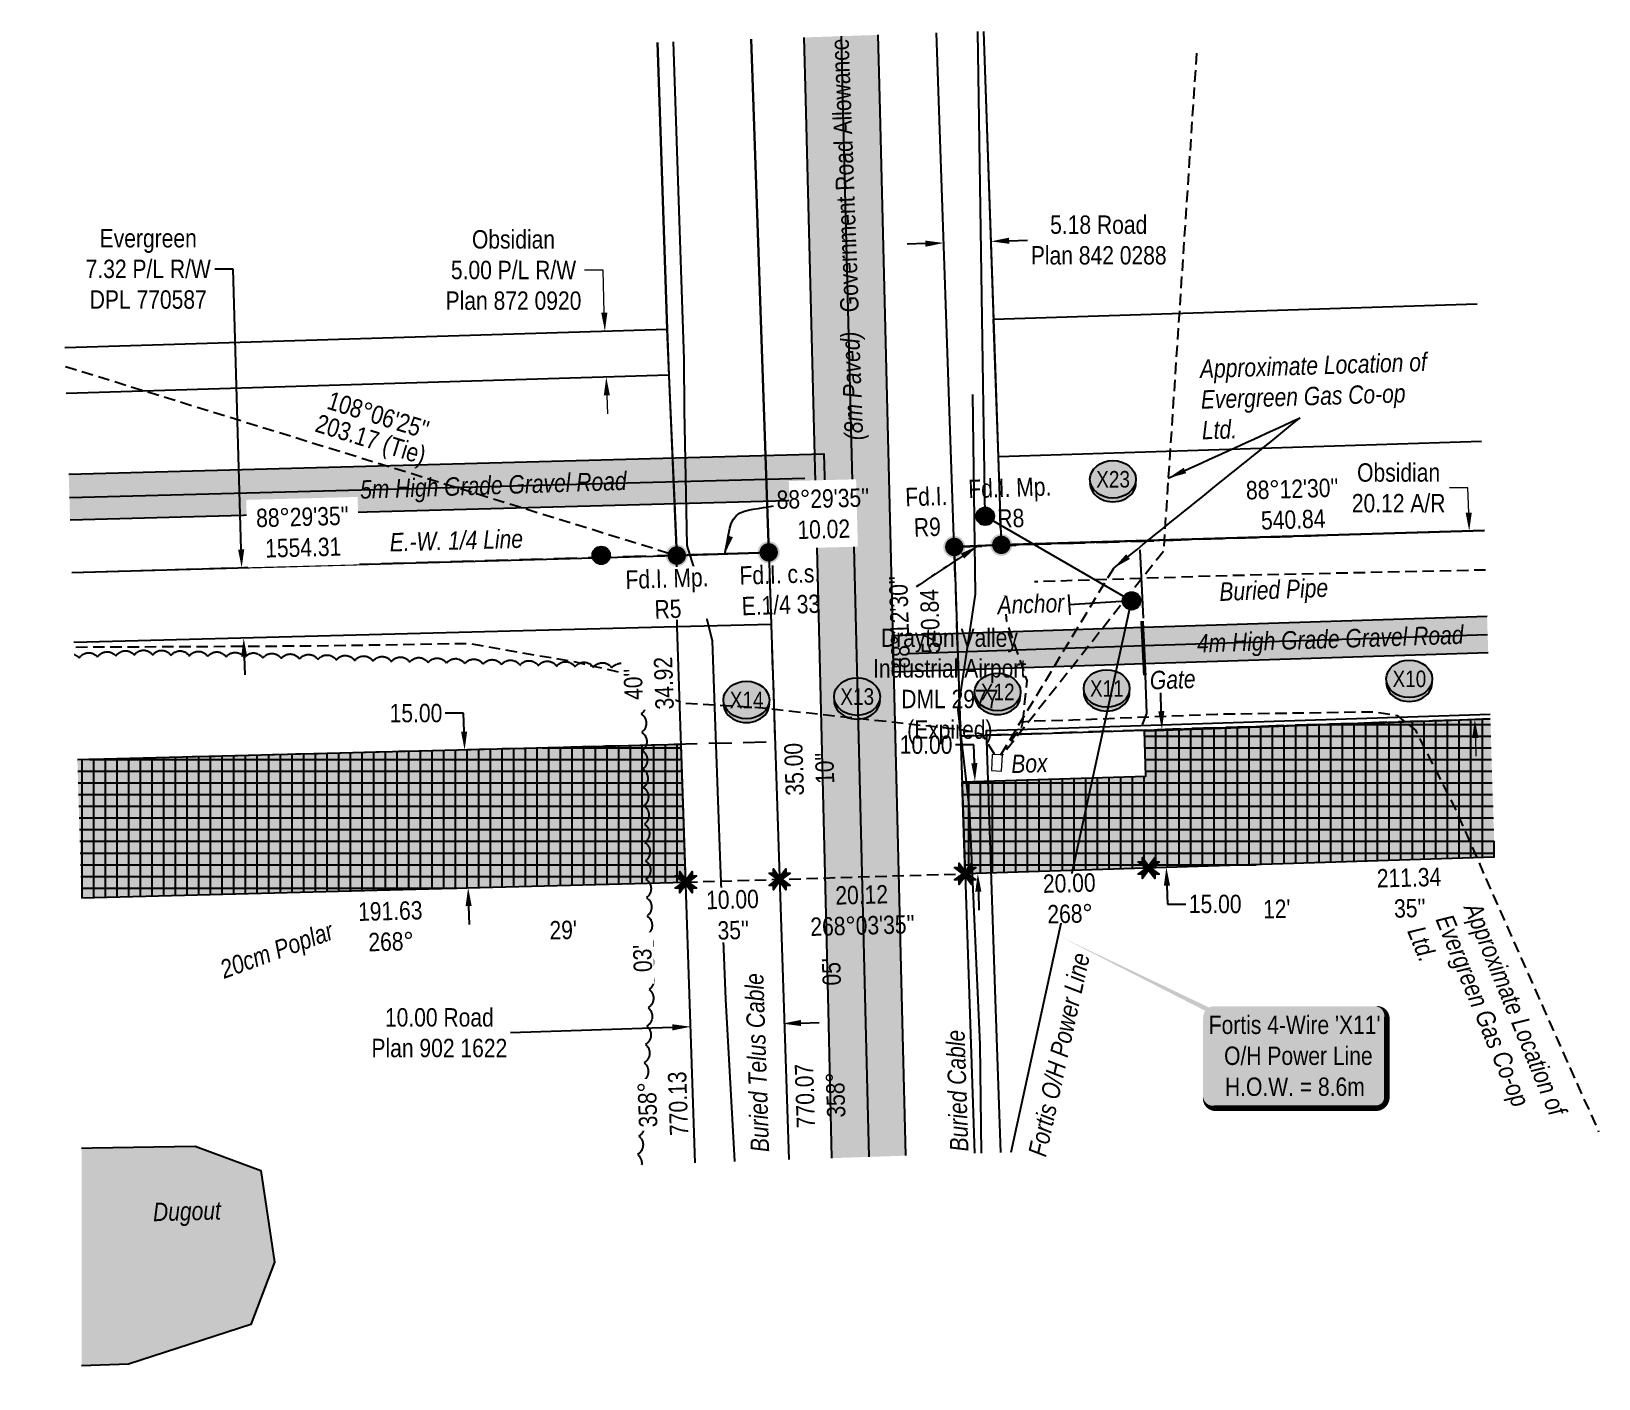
# Model space of a CAD drawing. Extents: x 633830 to 642643, y 5901646 to 5905452.
# Drawn here: x 636848 to 637700, y 5904719 to 5905452 of the extents above; entities that cross this region are included whole.
import ezdxf
from ezdxf.enums import TextEntityAlignment as Align

# ---------------------------------------------------------------- set-up
doc = ezdxf.new("R2010")
doc.units = 0
doc.header["$LTSCALE"] = 5
doc.header["$PDSIZE"] = 5
for name, pattern in [('0', [1, 1, 0]), ('foc-ACCESSROAD', [3.75, 2.5, -1.25]), ('foc-QUARTERLINE', [33, 25, -3, 2, -3]), ('foc-TIELINE', [1.875, 1.25, -0.625]), ('foc-TRAV', [1.875, 1.25, -0.625]), ('POWERLINE5', [7.8, 2.4, -0.6, 0.6, -0.6, 0.6, -0.6, 2.4]), ('UG_PIPE', [1.875, 1.25, -0.625])]:
    doc.linetypes.add(name, pattern=pattern)
doc.layers.get('Defpoints').update_dxf_attribs({"color": 9})
for name, color, linetype in [('AS-CABLE', 224, 'foc-CABLE'), ('AS-FENCE', 48, 'foc-FENCE'), ('AS-PIPE-UG', 44, 'UG_PIPE'), ('AS-PIPE-UG-T', 44, 'Continuous'), ('AS-POWER', 104, 'foc-POWER'), ('AS-POWER-EXISTING', 72, 'POWERLINE5'), ('AS-POWER-T', 104, 'Continuous'), ('AS-ROADS', 254, 'Continuous'), ('AS-SYMBOL', 7, 'Continuous'), ('AS-TELUS', 224, 'foc-TEL'), ('C-AR', 13, 'foc-ACCESSROAD'), ('C-RW', 13, 'Continuous'), ('F-RW', 190, 'Continuous'), ('L-BD', 7, 'Continuous'), ('L-MON', 1, 'Continuous'), ('L-MON-T', 1, 'Continuous'), ('L-ROAD-T', 7, 'Continuous'), ('L-SECQ', 8, 'foc-QUARTERLINE'), ('L-TIE', 7, 'foc-TIELINE'), ('L-TITLEDB', 4, 'Continuous'), ('L-TITLEDB-T', 4, 'Continuous'), ('P-CROSSINGS', 250, 'Continuous'), ('P-PROPOSED', 10, 'Continuous'), ('P-PROPOSED-H', 21, 'Continuous'), ('P-TEMP-BLUE-BORE-H', 131, 'Continuous'), ('P-TEMP-NO CUT-H', 104, 'Continuous'), ('P-TRAV', 4, 'foc-TRAV'), ('P-TXT', 4, 'Continuous'), ('T-BUSH', 110, '0'), ('T-BUSH-T', 110, 'Continuous'), ('T-WATER', 160, 'Continuous'), ('T-WATER-H', 133, 'Continuous')]:
    doc.layers.add(name, color=color, linetype=linetype)
for name, color, linetype, lineweight in [('C-AR-T', 13, 'Continuous', 9), ('C-RW-T', 13, 'Continuous', 9), ('T-TEXT', 48, 'Continuous', 18)]:
    doc.layers.add(name, color=color, linetype=linetype, lineweight=lineweight)
doc.styles.add('80', font='ARIALN.TTF', dxfattribs={"height": 10})
doc.styles.add('80CG', font='ARIALN.TTF', dxfattribs={"height": 10})
doc.styles.add('80L', font='ARIALN.TTF', dxfattribs={"height": 10})
doc.styles.add('80LS', font='ARIALNI.TTF', dxfattribs={"height": 10})
doc.styles.add('Crossing', font='ARIALN.TTF', dxfattribs={"height": 10})
doc.styles.add('foc-LtypeFont', font='ARIALN.TTF', dxfattribs={"height": 7.35})
doc.linetypes.add('foc-CABLE', pattern='A,2,-1,["C",foc-LtypeFont,S=0.2,R=0,X=-0.625,Y=-0.75],-1.24,8', length=12.24)
doc.linetypes.add('foc-FENCE', pattern='A,10,-1,["X",foc-LtypeFont,S=0.2,R=0,X=-0.625,Y=-0.75],-1.24', length=12.24)
doc.linetypes.add('foc-POWER', pattern='A,6,-1,["P",foc-LtypeFont,S=0.2,R=0,X=-0.625,Y=-0.75],-1.24,4', length=12.24)
doc.linetypes.add('foc-TEL', pattern='A,2,-1,["T",foc-LtypeFont,S=0.2,R=0,X=-0.425,Y=-0.75],-1.24,8', length=12.24)
doc.dimstyles.new('Compass 5 000', dxfattribs={"dimscale": 5, "dimtxt": 9, "dimasz": 2, "dimexe": 0.2, "dimexo": 0.0625, "dimgap": 0.5, "dimtad": 0, "dimtih": 1, "dimtoh": 1, "dimzin": 0, "dimdsep": 46, "dimtxsty": '80CG', "dimcen": 0.1, "dimse1": 1, "dimse2": 1, "dimclrd": 256, "dimclrt": 256, "dimaunit": 1, "dimadec": 4, "dimazin": 0, "dimtfac": 0.06, "dimtofl": 0, "dimtmove": 0, "dimatfit": 1, "dimfxl": 0.2, "dimtolj": 1, "dimtzin": 0, "dimlwd": -1, "dimarcsym": 0})
pattern_1 = [(90, (-271.11, -234.901), (-6.35, 1e-15), []), (180, (-271.11, -234.901), (-1e-15, -6.35), [])]

# ---------------------------------------------------------------- blocks, each defined once
blk = doc.blocks.new('POWERPOLE')
h = blk.add_hatch(color=255)
edge = h.paths.add_edge_path()
edge.add_arc((0, 0), 0.96, 0, 360)
at = {"linetype": 'Continuous'}
for p, q in [((0.68, -0.68), (-0.68, 0.68)), ((-0.68, -0.68), (0.68, 0.68))]:
    blk.add_line(p, q, dxfattribs=at)
blk.add_circle((0, 0), 0.96, dxfattribs=at)
blk = doc.blocks.new('*D64')
at = {"layer": 'C-RW-T', "transparency": 16777216}
for p, q in [((637158.64, 5905321.82), (637148.64, 5905321.82)), ((637159.34, 5905298.63), (637158.64, 5905321.82)), ((637160.7, 5905253.66), (637161.01, 5905243.66))]:
    blk.add_line(p, q, dxfattribs=at)
for points in [[(637161.01, 5905298.68), (637157.68, 5905298.58), (637159.64, 5905288.63)], [(637162.37, 5905253.71), (637159.04, 5905253.61), (637160.4, 5905263.66)]]:
    blk.add_solid(points, dxfattribs=at)
at = {"layer": 'Defpoints', "color": 0, "transparency": 16777216}
for p in [(637159.64, 5905288.63), (636736.89, 5905275.82), (636737.65, 5905250.84)]:
    blk.add_point(p, dxfattribs=at)
at = {"layer": 'C-RW-T', "transparency": 16777216, "insert": (637109.91, 5905321.82), "char_height": 10, "attachment_point": 5, "style": '80CG'}
blk.add_mtext('\\A1;Obsidian\\P5.00 P/L R/W\\PPlan 872 0920', dxfattribs=at)
blk = doc.blocks.new('*D65')
at = {"layer": 'Defpoints', "color": 0, "transparency": 16777216}
for p in [(637206.37, 5904910.26), (637212.82, 5904718.83), (637262.78, 5904720.51)]:
    blk.add_point(p, dxfattribs=at)
at = {"layer": 'L-TITLEDB-T', "transparency": 16777216}
for p, q in [((637196.37, 5904909.92), (637108.27, 5904906.95)), ((637266.32, 5904912.28), (637276.32, 5904912.62))]:
    blk.add_line(p, q, dxfattribs=at)
for points in [[(637196.32, 5904911.59), (637196.43, 5904908.26), (637206.37, 5904910.26)], [(637266.27, 5904913.95), (637266.38, 5904910.61), (637256.33, 5904911.94)]]:
    blk.add_solid(points, dxfattribs=at)
at = {"layer": 'L-TITLEDB-T', "transparency": 16777216, "insert": (637069.56, 5904906.95), "char_height": 10, "attachment_point": 5, "style": '80CG'}
blk.add_mtext('\\A1;10.00 Road\\PPlan 902 1622', dxfattribs=at)
blk = doc.blocks.new('*U63')
at = {"color": 72}
blk.add_line((-0.07, 1.1), (0.07, -1.1), dxfattribs=at)
at = {"layer": 'AS-SYMBOL', "color": 72, "flags": 128}
blk.add_lwpolyline([(6.79, 0.42), (0, 0)], dxfattribs=at)
blk = doc.blocks.new('fdia')
at = {"color": 255, "const_width": 1}
blk.add_lwpolyline([(-0.5, 0, 1), (0.5, 0, 1)], format="xyb", close=True, dxfattribs=at)
blk = doc.blocks.new('Fdiaa')
blk.add_blockref('fdia', (0, 0))
blk = doc.blocks.new('fdib')
at = {"color": 1, "const_width": 1.6}
blk.add_lwpolyline([(-0.4, 0, 1), (0.4, 0, 1)], format="xyb", close=True, dxfattribs=at)
at = {"color": 1}
blk.add_circle((0, 0), 0.8, dxfattribs=at)
blk = doc.blocks.new('Fdibb')
blk.add_blockref('fdib', (0, 0))
blk = doc.blocks.new('fdicc')
for name in ['Fdibb', 'Fdiaa']:
    blk.add_blockref(name, (0, 0))
blk = doc.blocks.new('FDI')
blk.add_blockref('fdicc', (0, 0))
blk = doc.blocks.new('*D66')
at = {"layer": 'Defpoints', "color": 0, "transparency": 16777216}
for p in [(636961.99, 5905159.86), (636968.88, 5905160.06), (636969.96, 5905121.79)]:
    blk.add_point(p, dxfattribs=at)
at = {"layer": 'F-RW', "transparency": 16777216}
for p, q in [((636957.39, 5905322.42), (636947.39, 5905322.42)), ((636961.71, 5905169.86), (636957.39, 5905322.42)), ((636963.36, 5905111.6), (636963.64, 5905101.6))]:
    blk.add_line(p, q, dxfattribs=at)
for points in [[(636963.38, 5905169.9), (636960.04, 5905169.81), (636961.99, 5905159.86)], [(636965.02, 5905111.64), (636961.69, 5905111.55), (636963.07, 5905121.59)]]:
    blk.add_solid(points, dxfattribs=at)
at = {"layer": 'F-RW', "transparency": 16777216, "insert": (636911.14, 5905322.42), "char_height": 10, "attachment_point": 5, "style": '80CG'}
blk.add_mtext('\\A1;Evergreen\\P7.32 P/L R/W\\PDPL 770587', dxfattribs=at)
blk = doc.blocks.new('*D80')
at = {"layer": 'Defpoints', "color": 0, "transparency": 16777216}
for p in [(637134.73, 5905062.14), (637085.24, 5904985.86), (637136.66, 5904987.19)]:
    blk.add_point(p, dxfattribs=at)
at = {"layer": 'P-TXT', "transparency": 16777216}
for p, q in [((637082.79, 5905080.81), (637072.79, 5905080.81)), ((637083.05, 5905070.81), (637082.79, 5905080.81)), ((637085.5, 5904975.86), (637085.76, 5904965.87))]:
    blk.add_line(p, q, dxfattribs=at)
for points in [[(637084.71, 5905070.85), (637081.38, 5905070.77), (637083.31, 5905060.81)], [(637087.16, 5904975.91), (637083.83, 5904975.82), (637085.24, 5904985.86)]]:
    blk.add_solid(points, dxfattribs=at)
at = {"layer": 'P-TXT', "transparency": 16777216, "insert": (637056.85, 5905080.81), "char_height": 10, "attachment_point": 5, "style": '80CG'}
blk.add_mtext('\\A1;15.00', dxfattribs=at)
blk = doc.blocks.new('*D82')
at = {"layer": 'Defpoints', "color": 0, "transparency": 16777216}
for p in [(637344.13, 5905334.9), (637369.64, 5905337.44), (637369.7, 5905335.79)]:
    blk.add_point(p, dxfattribs=at)
at = {"layer": 'L-TITLEDB-T', "transparency": 16777216}
for p, q in [((637334.08, 5905336.21), (637324.08, 5905335.86)), ((637379.63, 5905337.79), (637389.63, 5905338.14))]:
    blk.add_line(p, q, dxfattribs=at)
for points in [[(637334.02, 5905337.88), (637334.13, 5905334.54), (637344.07, 5905336.56)], [(637379.58, 5905339.46), (637379.69, 5905336.13), (637369.64, 5905337.44)]]:
    blk.add_solid(points, dxfattribs=at)
at = {"layer": 'L-TITLEDB-T', "transparency": 16777216, "insert": (637428.38, 5905338.14), "char_height": 10, "attachment_point": 5, "style": '80CG'}
blk.add_mtext('\\A1;5.18 Road\\PPlan 842 0288', dxfattribs=at)
blk = doc.blocks.new('xing2')
h = blk.add_hatch(color=50)
h.dxf.hatch_style = 1
edge = h.paths.add_edge_path()
edge.add_ellipse((0, 0), major_axis=(-12.5, 0), ratio=0.816297, start_angle=0, end_angle=360)
h = blk.add_hatch(color=250)
h.dxf.hatch_style = 1
edge = h.paths.add_edge_path()
edge.add_ellipse((0, -2.05), major_axis=(-12.5, 0), ratio=0.816297, start_angle=0, end_angle=180)
edge.add_line((12.5, -2.05), (12.5, 0))
edge.add_ellipse((0, 0), major_axis=(-12.5, 0), ratio=0.816297, start_angle=0, end_angle=180, ccw=False)
edge.add_line((-12.5, 0), (-12.5, -2.05))
at = {"color": 250}
blk.add_ellipse((0, 0), major_axis=(-12.5, 0), ratio=0.816297, dxfattribs=at)
blk.add_ellipse((0, -2.05), major_axis=(-12.5, 0), ratio=0.816297, start_param=0, end_param=3.141593, dxfattribs=at)
at = {"color": 250, "style": 'Crossing'}
blk.add_attdef('CROSSING', text='', height=9, dxfattribs=at).set_placement((0.09, 0.02), align=Align.MIDDLE_CENTER)
at = {"color": 250, "style": 'Crossing', "flags": 1}
for tag, p in [('OWNER', (0.09, -12.49)), ('DESCRIPTION', (0.09, -25.77)), ('LOCATION', (0.09, -39.3)), ('DWG_REF', (0.09, -52.84))]:
    blk.add_attdef(tag, text='', height=9, dxfattribs=at).set_placement(p, align=Align.MIDDLE_CENTER)
blk = doc.blocks.new('*U85')
h = blk.add_hatch(color=255)
edge = h.paths.add_edge_path()
edge.add_line((-44, -28.5), (44, -28.5))
edge.add_arc((44, -22.5), 6, 270, 360)
edge.add_line((50, -22.5), (50, 21))
edge.add_arc((44, 21), 6, 0, 90)
edge.add_line((44, 27), (-44, 27))
edge.add_arc((-44, 21), 6, 90, 180)
edge.add_line((-50, 21), (-50, -22.5))
edge.add_arc((-44, -22.5), 6, 180, 270)
at = {"color": 104, "flags": 128}
blk.add_lwpolyline([(-44, -28.5, 3, 3, 0), (44, -28.5, 3, 3, 0.414214), (50, -22.5, 3, 3, 0), (50, 21, 3, 0, 0.414214), (44, 27, 0, 0, 0), (-44, 27, 0, 0, 0.414214), (-50, 21, 0, 0, 0), (-50, -22.5, 0, 3, 0.414214)], format="xyseb", close=True, dxfattribs=at)
at = {"color": 104, "style": '80'}
blk.add_attdef('ENTER_TEXT_001', (-26.85, -4.92), '', height=10, dxfattribs=at)
blk = doc.blocks.new('TEMP')
h = blk.add_hatch(color=255)
h.dxf.hatch_style = 1
h.paths.add_polyline_path([(0, 0.25), (-0.67, 1.15), (-0.67, 0.67), (-1.15, 0.67), (-0.25, 0), (-1.15, -0.67), (-0.67, -0.67), (-0.67, -1.15), (0, -0.25), (0.67, -1.15), (0.67, -0.67), (1.15, -0.67), (0.25, 0), (1.15, 0.67), (0.67, 0.67), (0.67, 1.15)])
h.paths.add_polyline_path([(0.57, 0.85), (0.57, 0.57), (0.85, 0.57), (0.08, 0), (0.85, -0.57), (0.57, -0.57), (0.57, -0.85), (0, -0.08), (-0.57, -0.85), (-0.57, -0.57), (-0.85, -0.57), (-0.08, 0), (-0.85, 0.57), (-0.57, 0.57), (-0.57, 0.85), (0, 0.08)], flags=16)
h = blk.add_hatch(color=1)
h.dxf.hatch_style = 1
h.paths.add_polyline_path([(0, 0.08), (-0.57, 0.85), (-0.57, 0.57), (-0.85, 0.57), (-0.08, 0), (-0.85, -0.57), (-0.57, -0.57), (-0.57, -0.85), (0, -0.08), (0.57, -0.85), (0.57, -0.57), (0.85, -0.57), (0.08, 0), (0.85, 0.57), (0.57, 0.57), (0.57, 0.85)])
at = {"color": 1}
for p, q in [((-0.08, 0), (0.08, 0)), ((0, 0.08), (0, -0.08))]:
    blk.add_line(p, q, dxfattribs=at)
at = {"color": 255, "flags": 128}
blk.add_lwpolyline([(-0.25, 0), (-1.15, 0.67), (-0.67, 0.67), (-0.67, 1.15), (0, 0.25), (0.67, 1.15), (0.67, 0.67), (1.15, 0.67), (0.25, 0), (1.15, -0.67), (0.67, -0.67), (0.67, -1.15), (0, -0.25), (-0.67, -1.15), (-0.67, -0.67), (-1.15, -0.67)], close=True, dxfattribs=at)
at = {"color": 1, "flags": 128}
blk.add_lwpolyline([(-0.08, 0), (-0.85, 0.57), (-0.57, 0.57), (-0.57, 0.85), (0, 0.08), (0.57, 0.85), (0.57, 0.57), (0.85, 0.57), (0.08, 0), (0.85, -0.57), (0.57, -0.57), (0.57, -0.85), (0, -0.08), (-0.57, -0.85), (-0.57, -0.57), (-0.85, -0.57)], close=True, dxfattribs=at)
blk = doc.blocks.new('*D89')
at = {"layer": 'Defpoints', "color": 0, "transparency": 16777216}
for p in [(637556.21, 5905074.91), (637558.61, 5904999.97), (637465.19, 5904996.97)]:
    blk.add_point(p, dxfattribs=at)
at = {"layer": 'P-TXT', "transparency": 16777216}
for p, q in [((637462.46, 5905081.9), (637462.14, 5905091.9)), ((637465.51, 5904986.97), (637465.83, 5904976.98)), ((637465.83, 5904976.98), (637475.83, 5904976.98))]:
    blk.add_line(p, q, dxfattribs=at)
for points in [[(637464.12, 5905081.95), (637460.79, 5905081.85), (637462.78, 5905071.91)], [(637467.18, 5904987.03), (637463.84, 5904986.92), (637465.19, 5904996.97)]]:
    blk.add_solid(points, dxfattribs=at)
at = {"layer": 'P-TXT', "transparency": 16777216, "insert": (637491.77, 5904976.98), "char_height": 10, "attachment_point": 5, "style": '80CG'}
blk.add_mtext('\\A1;15.00', dxfattribs=at)
blk = doc.blocks.new('*D113')
at = {"layer": 'C-AR-T', "transparency": 16777216}
for p, q in [((637629.34, 5905203.32), (637619.34, 5905203.32)), ((637629.73, 5905189.88), (637629.34, 5905203.32)), ((637633.35, 5905067.35), (637633.64, 5905057.36))]:
    blk.add_line(p, q, dxfattribs=at)
for points in [[(637631.4, 5905189.93), (637628.07, 5905189.83), (637630.03, 5905179.88)], [(637635.01, 5905067.4), (637631.68, 5905067.3), (637633.05, 5905077.35)]]:
    blk.add_solid(points, dxfattribs=at)
at = {"layer": 'Defpoints', "color": 0, "transparency": 16777216}
for p in [(637617.58, 5905179.52), (637630.03, 5905179.88), (637620.61, 5905076.98)]:
    blk.add_point(p, dxfattribs=at)
at = {"layer": 'C-AR-T', "transparency": 16777216, "insert": (637591.6, 5905203.32), "char_height": 10, "attachment_point": 5, "style": '80CG'}
blk.add_mtext('\\A1;Obsidian\\P20.12 A/R', dxfattribs=at)
blk = doc.blocks.new('*D116')
at = {"layer": 'Defpoints', "color": 0, "transparency": 16777216}
for p in [(637438.52, 5905046.06), (637362.58, 5904993.66), (637440.09, 5904996.09)]:
    blk.add_point(p, dxfattribs=at)
at = {"layer": 'P-TXT', "transparency": 16777216}
for p, q in [((637360.39, 5905063.63), (637350.39, 5905063.63)), ((637360.7, 5905053.63), (637360.39, 5905063.63)), ((637362.89, 5904983.67), (637363.2, 5904973.67))]:
    blk.add_line(p, q, dxfattribs=at)
for points in [[(637362.37, 5905053.69), (637359.04, 5905053.58), (637361.01, 5905043.64)], [(637364.56, 5904983.72), (637361.23, 5904983.62), (637362.58, 5904993.66)]]:
    blk.add_solid(points, dxfattribs=at)
at = {"layer": 'P-TXT', "transparency": 16777216, "insert": (637334.45, 5905063.63), "char_height": 10, "attachment_point": 5, "style": '80CG'}
blk.add_mtext('\\A1;10.00', dxfattribs=at)

msp = doc.modelspace()

# ---------------------------------------------------------------- hatches: boundary and pattern name
at = {"layer": 'AS-ROADS'}
h = msp.add_hatch(color=256, dxfattribs=at)
h.dxf.hatch_style = 1
h.paths.add_polyline_path([(637308.126, 5905449.743), (637268.16, 5905448.391), (637269.057, 5905414.682), (637275.18, 5905170.713), (637281.308, 5904919.19), (637283.229, 5904838.753), (637323.197, 5904840.121), (637321.285, 5904920.164), (637315.156, 5905171.716), (637309.032, 5905415.716)])
h = msp.add_hatch(color=256, dxfattribs=at)
h.dxf.hatch_style = 1
h.paths.add_polyline_path([(636867.861, 5905210.802), (636868.618, 5905185.821), (637279.529, 5905196.844), (637278.875, 5905221.828)])
h = msp.add_hatch(color=256, dxfattribs=at)
h.dxf.hatch_style = 1
h.paths.add_polyline_path([(637640.353, 5905113.619), (637639.721, 5905133.603), (637452.68, 5905127.612), (637316.248, 5905123.107), (637316.919, 5905103.124), (637453.335, 5905107.628)])
at = {"layer": 'P-PROPOSED-H'}
h = msp.add_hatch(color=256, dxfattribs=at)
h.dxf.hatch_style = 1
h.paths.add_polyline_path([(637643.815, 5905002.463), (637355.716, 5904993.448), (637354.051, 5905043.42), (637453.997, 5905046.548), (637453.332, 5905071.265), (637641.491, 5905077.651)])
h = msp.add_hatch(color=256, dxfattribs=at)
h.dxf.hatch_style = 1
h.paths.add_polyline_path([(636874.843, 5904980.431), (637203.717, 5904988.918), (637201.19, 5905063.856), (636872.571, 5905055.376)])
at = {"layer": 'P-TEMP-BLUE-BORE-H'}
h = msp.add_hatch(color=256, dxfattribs=at)
h.dxf.hatch_style = 1
h.paths.add_polyline_path([(637643.815, 5905002.463), (637641.491, 5905077.651), (637453.332, 5905071.265), (637453.997, 5905046.548), (637354.051, 5905043.42), (637355.716, 5904993.448)])
h = msp.add_hatch(color=256, dxfattribs=at)
h.dxf.hatch_style = 1
h.paths.add_polyline_path([(636872.571, 5905055.376), (636874.843, 5904980.431), (637203.717, 5904988.918), (637201.19, 5905063.856)])
at = {"layer": 'P-TEMP-NO CUT-H'}
h = msp.add_hatch(dxfattribs=at)
h.set_pattern_fill('ANSI37', color=256, scale=2, angle=45)
h.set_pattern_definition(pattern_1)
h.paths.add_polyline_path([(637643.815, 5905002.463), (637641.491, 5905077.651), (637453.332, 5905071.265), (637453.997, 5905046.548), (637354.051, 5905043.42), (637355.716, 5904993.448)])
h = msp.add_hatch(dxfattribs=at)
h.set_pattern_fill('ANSI37', color=256, scale=2, angle=45)
h.set_pattern_definition(pattern_1)
h.paths.add_polyline_path([(636872.571, 5905055.376), (636874.843, 5904980.431), (637203.717, 5904988.918), (637201.19, 5905063.856)])
at = {"layer": 'T-WATER-H'}
h = msp.add_hatch(color=256, dxfattribs=at)
h.dxf.hatch_style = 1
h.paths.add_polyline_path([(636874.843, 5904844.176), (636874.843, 5904725.752), (636900.322, 5904726.788), (636966.918, 5904748.227), (636979.854, 5904782.147), (636972.497, 5904831.963), (636936.647, 5904845.199), (636880.708, 5904844.379)])
h.paths.add_polyline_path([(636806.885, 5904722.99), (636806.72, 5904722.989), (636806.74, 5904722.984)])
h.paths.add_polyline_path([(636677.797, 5904834.571), (636677.882, 5904834.577), (636677.797, 5904834.572)])

# ---------------------------------------------------------------- linework, layer by layer
at = {"layer": 'AS-CABLE', "flags": 128}
msp.add_lwpolyline([(637364.509, 5904841.535), (637363.783, 5904900.583), (637358.05, 5905029.111), (637351.952, 5905082.545), (637361.394, 5905145.487), (637359.964, 5905254.14)], dxfattribs=at)
at = {"layer": 'AS-FENCE', "flags": 128}
for points in [[(637450.718, 5905169.62), (637452.588, 5905132.461)], [(637453.577, 5905101.42), (637454.397, 5905080.646), (637452.093, 5905074.717)], [(637375.066, 5904841.896), (637372.221, 5904925.031), (637367.372, 5905071.443), (637641.406, 5905080.336)]]:
    msp.add_lwpolyline(points, dxfattribs=at)
at = {"layer": 'AS-PIPE-UG'}
for p, q in [((637481.594, 5905439.898), (637463.559, 5905168.721)), ((637463.559, 5905168.721), (637376.041, 5905058.112)), ((637375.112, 5905058.191), (637436.564, 5905159.721))]:
    msp.add_line(p, q, dxfattribs=at)
at = {"layer": 'AS-PIPE-UG', "flags": 128}
for points in [[(637638.927, 5905158.671), (637498.384, 5905155.584), (637393.385, 5905152.245)], [(637387.156, 5905076.087), (637389.391, 5905098.525), (637378.454, 5905130.641), (637377.119, 5905144.777)], [(637371.696, 5905058.427), (637364.998, 5905069.284), (637355.911, 5905071.353), (637340.695, 5905073.173), (637241.164, 5905083.965), (637202.17, 5905086.174), (637185.58, 5905092.657), (637167.72, 5905102.989), (637143.747, 5905108.493), (637086.014, 5905118.63), (637002.308, 5905117.27), (636870.716, 5905116.601)], [(637374.765, 5905058.207), (637386.587, 5905073.613), (637387.047, 5905076.017), (637390.84, 5905076.602), (637414.284, 5905077.137), (637492.631, 5905080.336), (637577.866, 5905081.605), (637590.778, 5905079.556), (637592.907, 5905077.651), (637600.63, 5905071.808), (637622.428, 5905028.691), (637657.733, 5904948.674), (637700.452, 5904853.031)]]:
    msp.add_lwpolyline(points, dxfattribs=at)
at = {"layer": 'AS-POWER'}
for p, q in [((637366.642, 5905187.93), (637362.579, 5905451.586)), ((637366.642, 5905187.93), (637446.284, 5905141.908)), ((637380.792, 5904842.092), (637446.284, 5905141.908))]:
    msp.add_line(p, q, dxfattribs=at)
at = {"layer": 'AS-ROADS', "flags": 128}
for points in [[(637283.229, 5904838.753), (637281.308, 5904919.19), (637275.18, 5905170.713), (637269.057, 5905414.682), (637268.16, 5905448.391)], [(637288.143, 5905449.067), (637289.045, 5905415.199), (637295.168, 5905171.214), (637301.296, 5904919.677), (637303.213, 5904839.437)], [(637308.126, 5905449.743), (637309.032, 5905415.716), (637315.156, 5905171.716), (637321.285, 5904920.164), (637323.197, 5904840.121)], [(636867.861, 5905210.802), (637278.875, 5905221.828), (637279.529, 5905196.844), (636868.618, 5905185.821)], [(636868.244, 5905198.163), (637268.401, 5905208.644)], [(637640.353, 5905113.619), (637453.335, 5905107.628), (637316.919, 5905103.124), (637316.248, 5905123.107), (637452.68, 5905127.612), (637639.721, 5905133.603)], [(637325.034, 5905113.321), (637453.007, 5905117.62), (637640.037, 5905123.611)]]:
    msp.add_lwpolyline(points, dxfattribs=at)
at = {"layer": 'AS-TELUS', "flags": 128}
for points in [[(637202.725, 5905273.305), (637196.992, 5905445.983)], [(637230.306, 5904836.942), (637225.488, 5904925.281), (637222.599, 5904998.055), (637219.935, 5905068.439), (637218.16, 5905120.079), (637210.833, 5905149.536), (637207.838, 5905160.912), (637204.434, 5905172.029), (637204.139, 5905191.049), (637202.955, 5905245.568), (637202.725, 5905273.305)]]:
    msp.add_lwpolyline(points, dxfattribs=at)
at = {"layer": 'C-AR', "flags": 128}
msp.add_lwpolyline([(636869.48, 5905157.371), (637248.802, 5905168.3), (637252.247, 5905065.174), (636872.571, 5905055.376)], dxfattribs=at)
at = {"layer": 'C-RW', "flags": 128}
for points in [[(637636.715, 5905228.616), (637373.782, 5905220.298), (637371.079, 5905295.218), (637634.344, 5905303.548)], [(636865.772, 5905279.725), (637193.575, 5905289.661), (637194.414, 5905264.689), (636866.529, 5905254.749)]]:
    msp.add_lwpolyline(points, dxfattribs=at)
at = {"layer": 'F-RW'}
msp.add_lwpolyline([(636869.484, 5905157.244), (637198.786, 5905166.561), (637248.802, 5905168.301), (637250.112, 5905129.083), (637199.036, 5905127.744), (636870.637, 5905119.204)], dxfattribs=at)
at = {"layer": 'L-TIE'}
msp.add_line((636866.082, 5905269.478), (637198.786, 5905166.561), dxfattribs=at)
at = {"layer": 'L-TITLEDB', "flags": 128}
for points in [[(637239.272, 5905447.413), (637248.802, 5905168.3), (637198.786, 5905166.561), (637193.575, 5905289.661), (637188.296, 5905445.689)], [(637188.296, 5905445.689), (637193.575, 5905289.661), (637194.414, 5905264.689), (637198.786, 5905166.561), (637248.802, 5905168.3), (637239.208, 5905447.411)], [(637365.673, 5905451.69), (637375.375, 5905172.369), (637349.792, 5905171.224), (637340.115, 5905450.826)], [(637365.663, 5905451.69), (637371.079, 5905295.218), (637375.375, 5905172.369), (637638.249, 5905180.125)], [(637638.249, 5905180.125), (637349.792, 5905171.224), (637353.167, 5905068.383), (637641.491, 5905077.651)], [(637638.249, 5905180.125), (637375.375, 5905172.369), (637349.792, 5905171.224), (637360.781, 5904841.407)]]:
    msp.add_lwpolyline(points, dxfattribs=at)
at = {"layer": 'L-TITLEDB'}
msp.add_lwpolyline([(637208.866, 5904836.208), (637199.036, 5905127.744), (637198.786, 5905166.561), (637248.802, 5905168.301), (637250.112, 5905129.083), (637259.837, 5904837.952)], dxfattribs=at)
at = {"layer": 'P-CROSSINGS', "color": 104, "flags": 128}
msp.add_lwpolyline([(637406.758, 5904959.617, 0, 3.999, 0), (637535.548, 5904896.045, 1.999, 1.999, 0)], format="xyseb", dxfattribs=at)
at = {"layer": 'P-PROPOSED', "flags": 128}
for points in [[(637643.815, 5905002.463), (637355.716, 5904993.448), (637355.716, 5904993.448), (637354.051, 5905043.42), (637453.997, 5905046.548), (637453.332, 5905071.265), (637641.491, 5905077.651)], [(636874.843, 5904980.431), (637203.717, 5904988.918), (637201.19, 5905063.856), (636872.571, 5905055.376)]]:
    msp.add_lwpolyline(points, dxfattribs=at)
at = {"layer": 'P-TRAV', "flags": 128}
msp.add_lwpolyline([(637203.717, 5904988.918), (637355.716, 5904993.448)], dxfattribs=at)
at = {"layer": 'T-BUSH', "flags": 128}
msp.add_lwpolyline([(636870.831, 5905112.799, -0.1426599), (636873.603, 5905110.809, -0.5205671), (636883.586, 5905111.347, -0.5205671), (636893.568, 5905111.885, -0.5205671), (636903.551, 5905112.424, -0.5205671), (636913.539, 5905112.516, -0.5205671), (636923.533, 5905112.236, -0.5205671), (636933.526, 5905111.955, -0.5205671), (636943.519, 5905111.674, -0.5205671), (636953.512, 5905111.394, -0.5205671), (636963.505, 5905111.113, -0.5205671), (636973.498, 5905110.832, -0.5205671), (636983.492, 5905110.552, -0.5205671), (636993.485, 5905110.271, -0.5205671), (637003.478, 5905109.99, -0.5205671), (637013.471, 5905109.709, -0.5205671), (637023.464, 5905109.429, -0.5205671), (637033.457, 5905109.148, -0.5205671), (637043.451, 5905108.867, -0.5205671), (637053.444, 5905108.587, -0.5205671), (637063.437, 5905108.306, -0.5205671), (637073.43, 5905108.025, -0.5205671), (637083.423, 5905107.745, -0.5205671), (637093.416, 5905107.464, -0.5205671), (637103.41, 5905107.183, -0.5205671), (637113.403, 5905106.903, -0.5205671), (637123.396, 5905106.622, -0.5205671), (637133.389, 5905106.341, -0.5205671), (637143.382, 5905106.061, -0.5205671), (637153.375, 5905105.78, -0.5205671), (637163.369, 5905105.499, -0.5205671), (637173.362, 5905105.219, -0.5205671), (637178.816, 5905100.395, -0.5205671), (637179.107, 5905090.402, -0.5205671), (637179.397, 5905080.409, -0.5205671), (637179.687, 5905070.416, -0.5205671), (637179.978, 5905060.423, -0.5205671), (637180.268, 5905050.43, -0.5205671), (637180.559, 5905040.438, -0.5205671), (637180.849, 5905030.445, -0.5205671), (637181.14, 5905020.452, -0.5205671), (637181.43, 5905010.459, -0.5205671), (637181.72, 5905000.466, -0.5205671), (637182.011, 5904990.473, -0.5205671), (637182.301, 5904980.48, -0.5205671), (637182.592, 5904970.487, -0.5205671), (637182.882, 5904960.495, -0.5205671), (637183.172, 5904950.502, -0.5205671), (637183.463, 5904940.509, -0.5205671), (637183.753, 5904930.516, -0.5205671), (637183.155, 5904920.542, -0.5205671), (637182.439, 5904910.57, -0.5205671), (637181.723, 5904900.599, -0.5205671), (637181.006, 5904890.628, -0.5205671), (637180.29, 5904880.656, -0.5205671), (637179.574, 5904870.685, -0.5205671), (637178.858, 5904860.713, -0.5205671), (637178.142, 5904850.742, -0.5205671), (637177.425, 5904840.771, -0.2618481), (637179.622, 5904835.207, -0.2618481)], format="xyb", dxfattribs=at)
at = {"layer": 'T-TEXT', "const_width": 2, "flags": 128}
msp.add_lwpolyline([(637453.447, 5905101.485), (637452.013, 5905130.896)], dxfattribs=at)
at = {"layer": 'T-TEXT', "flags": 128}
msp.add_lwpolyline([(637376.045, 5905058.172), (637370.416, 5905058.287), (637370.031, 5905049.695), (637375.455, 5905049.2)], close=True, dxfattribs=at)
at = {"layer": 'T-WATER', "flags": 128}
msp.add_lwpolyline([(636874.843, 5904844.176), (636880.708, 5904844.379), (636936.647, 5904845.199), (636972.497, 5904831.963), (636979.854, 5904782.147), (636966.918, 5904748.227), (636900.322, 5904726.788), (636874.843, 5904725.752)], dxfattribs=at)

# ---------------------------------------------------------------- block references
at = {"layer": 'AS-POWER-EXISTING', "xscale": 5.000000000000004, "yscale": 5.000000000000004, "zscale": 5.000000000000004}
for p in [(637366.642, 5905187.93), (637157.623, 5905166.651), (637446.284, 5905141.908)]:
    msp.add_blockref('POWERPOLE', p, dxfattribs=at)
at = {"layer": 'AS-POWER-T'}
ref = msp.add_blockref('*U85', (637535.207, 5904894.401), dxfattribs=dict(at, xscale=0.99971059, yscale=0.99971059, zscale=0.99971059))
ref.add_attrib('ENTER_TEXT_001', "Fortis 4-Wire 'X11'", (637488.266, 5904906.307), dxfattribs={"layer": '0', "color": 104, "height": 9.99711, "style": '80'})
ref.add_attrib('ENTER_TEXT_002', ' O/H Power Line', (637493.445, 5904889.468), dxfattribs={"layer": '0', "color": 104, "height": 9.99711, "style": '80'})
ref.add_attrib('ENTER_TEXT_003', 'H.O.W. = 8.6m', (637497.104, 5904872.629), dxfattribs={"layer": '0', "color": 104, "height": 9.99711, "style": '80'})
at = {"layer": 'L-MON'}
for name, p, xscale, yscale, zscale in [('FDI', (637349.792, 5905171.224), 5.000000000000004, 5.000000000000004, 5.000000000000004), ('FDI', (637375.375, 5905172.369), 5.000000000000004, 5.000000000000004, 5.000000000000004), ('TEMP', (637455.561, 5904996.572), 5.000000000000002, 5.000000000000002, 5.000000000000002), ('TEMP', (637355.716, 5904993.448), 5.000000000000004, 5.000000000000004, 5.000000000000004)]:
    msp.add_blockref(name, p, dxfattribs=dict(at, xscale=xscale, yscale=yscale, zscale=zscale))
at = {"layer": 'P-CROSSINGS', "xscale": 0.99971059, "yscale": 0.99971059, "zscale": 0.99971059}
for p, values in [((637436.112, 5905208.03), {'CROSSING': 'X23'}), ((637373.335, 5905092.342), {'CROSSING': 'X12'}), ((637432.703, 5905094.226), {'CROSSING': 'X11'}), ((637597.364, 5905099.451), {'CROSSING': 'X10'}), ((637236.696, 5905087.989), {'CROSSING': 'X14'}), ((637296.88, 5905089.828), {'CROSSING': 'X13'})]:
    msp.add_blockref('xing2', p, dxfattribs=at).add_auto_attribs(values)

# ---------------------------------------------------------------- texts
at = {"layer": 'AS-PIPE-UG-T', "char_height": 9.99711, "attachment_point": 1, "style": '80L'}
for insert, rotation in [((637483.303, 5905273.058), 1.812137), ((637636.179, 5904978.799), 292.405882)]:
    msp.add_mtext_dynamic_manual_height_columns('{\\fArial Narrow|b0|i1|c0|p34;Approximate Location of Evergreen Gas Co-op Ltd.}', width=132.7305, gutter_width=50.014, heights=[0], dxfattribs=dict(at, insert=insert, rotation=rotation))
at = {"layer": 'AS-PIPE-UG-T', "insert": (637523.657, 5905146.482), "char_height": 9.99711, "attachment_point": 5, "rotation": 2.290266, "style": '80CG'}
msp.add_mtext('\\A1;{\\fArial Narrow|b0|i1|c0|p34;Buried Pipe}', dxfattribs=at)
at = {"layer": 'AS-POWER', "insert": (637389.859, 5904841.139), "char_height": 9.99711, "attachment_point": 1, "rotation": 77.677717, "style": '80L'}
msp.add_mtext_dynamic_manual_height_columns('{\\fArial Narrow|b0|i1|c0|p34;Fortis O/H Power Line}', width=112.53366, gutter_width=50.014, heights=[0], dxfattribs=at)
at = {"layer": 'AS-TELUS', "char_height": 9.99711, "attachment_point": 1, "rotation": 91.91335, "style": '80L'}
for s, insert in [('{\\fArial Narrow|b0|i1|c0|p34;Buried Telus Cable}', (637239.085, 5904841.851)), ('{\\fArial Narrow|b0|i1|c0|p34;Buried Cable}', (637347.532, 5904842.176))]:
    msp.add_mtext_dynamic_manual_height_columns(s, width=132.7305, gutter_width=50.014, heights=[0], dxfattribs=dict(at, insert=insert))
at = {"layer": 'L-BD', "style": '80L'}
for s, p in [("108°06'25''", (637036.352, 5905242.969)), ('203.17 (Tie)', (637031.92, 5905228.643))]:
    msp.add_text(s, height=9.99711, rotation=342.8113, dxfattribs=at).set_placement(p, align=Align.MIDDLE)
at = {"layer": 'L-BD', "color": 4, "style": '80L'}
msp.add_text("29'", height=9.9971, rotation=1.4783, dxfattribs=at).set_placement((637136.981, 5904962.879), align=Align.MIDDLE)
at = {"layer": 'L-BD', "color": 2, "char_height": 9.99711, "width": 34.56475, "attachment_point": 2, "style": '80L'}
for insert, rotation in [((637533.54, 5905207.802), 1.7914), ((637314.958, 5905130.096), 91.7914)]:
    msp.add_mtext("88°12'30'' 540.84", dxfattribs=dict(at, insert=insert, rotation=rotation))
at = {"layer": 'L-BD', "char_height": 9.9971, "width": 25.9731, "attachment_point": 2, "rotation": 91.9134, "style": '80L'}
for s, insert in [("35.00\\P10''", (637257.581, 5905050.119)), ("\\P05'", (637261.279, 5904939.41)), ('770.07\\P358°', (637263.518, 5904872.394))]:
    msp.add_mtext(s, dxfattribs=dict(at, insert=insert))
at = {"layer": 'L-BD', "color": 4, "char_height": 9.99711, "width": 35.28249, "attachment_point": 2, "rotation": 1.4783, "style": '80L'}
for s, insert in [("211.34 35''", (637597.122, 5904996.398)), ("20.12 268°03'35''", (637299.261, 5904987.008)), ('191.63 268°', (637042.709, 5904978.227))]:
    msp.add_mtext(s, dxfattribs=dict(at, insert=insert))
at = {"layer": 'L-BD', "color": 4, "insert": (637525.167, 5904979.343), "char_height": 9.9971, "attachment_point": 2, "rotation": 1.4783, "style": '80L'}
msp.add_mtext("12'", dxfattribs=at)
at = {"layer": 'L-MON-T', "char_height": 9.99711, "attachment_point": 5, "rotation": 1.912697, "style": '80CG'}
for s, insert in [('\\A1;Fd.I. Mp.\\PR8', (637380.262, 5905195.089)), ('\\A1;Fd.I. c.s.\\PE.1/4 33', (637255.132, 5905147.987))]:
    msp.add_mtext(s, dxfattribs=dict(at, insert=insert))
at = {"layer": 'L-MON-T', "insert": (637334.842, 5905190.314), "char_height": 9.9971, "width": 22.03769, "attachment_point": 5, "rotation": 1.912697, "style": '80CG'}
msp.add_mtext('\\A1;Fd.I.\\PR9', dxfattribs=at)
at = {"layer": 'L-ROAD-T', "style": '80L'}
msp.add_text('Government Road Allowance', height=9.99711, rotation=92.130574, dxfattribs=at).set_placement((637290.067, 5905373.282), align=Align.MIDDLE_CENTER)
at = {"layer": 'L-SECQ', "insert": (637078.651, 5905179.769), "char_height": 9.99711, "width": 72.38464, "attachment_point": 2, "rotation": 1.598382, "style": '80LS'}
msp.add_mtext('E.-W. 1/4 Line', dxfattribs=at)
at = {"layer": 'L-TITLEDB-T', "insert": (637291.671, 5905126.859), "char_height": 9.99711, "attachment_point": 1, "style": '80L'}
msp.add_mtext_dynamic_manual_height_columns('\\pi18.248;Drayton Valley \\P\\pi13.89;Industrial Airport\\P\\pi29.288;DML 2977\\P\\pi32.469;(Expired)', width=110.00753, gutter_width=50.014, heights=[0], dxfattribs=at)
at = {"layer": 'T-BUSH-T', "insert": (636979.32, 5904956.695), "char_height": 9.99711, "width": 60.9134, "attachment_point": 2, "rotation": 20, "style": '80LS'}
msp.add_mtext('20cm Poplar', dxfattribs=at)
at = {"layer": 'T-TEXT', "style": '80LS'}
msp.add_text('(8m Paved)', height=9.9971, rotation=92.130574, dxfattribs=at).set_placement((637294.136, 5905258.812), align=Align.MIDDLE_CENTER)
at = {"layer": 'T-TEXT', "char_height": 9.99711, "attachment_point": 5, "rotation": 1.913292, "style": '80CG'}
for s, insert in [('\\A1;{\\fArial Narrow|b0|i1|c0|p34;4m High Grade Gravel Road}', (637554.412, 5905119.671)), ('\\A1;{\\fArial Narrow|b0|i1|c0|p34;Gate}', (637468.632, 5905099.066)), ('\\A1;{\\fArial Narrow|b0|i1|c0|p34;Box}', (637390.643, 5905053.438))]:
    msp.add_mtext(s, dxfattribs=dict(at, insert=insert))
at = {"layer": 'T-WATER', "insert": (636913.261, 5904814.421), "char_height": 9.99711, "attachment_point": 1, "rotation": 1.478252, "style": '80L'}
msp.add_mtext_dynamic_manual_height_columns('\\pi0.33702;{\\fArial Narrow|b0|i1|c0|p34;Dugout}', width=37.49148, gutter_width=50.014, heights=[0], dxfattribs=at)

# ---------------------------------------------------------------- dimensions: what is measured, and where the dimension line sits
at = {"layer": 'C-AR-T', "color": 6}
dim = msp.add_linear_dim(base=(637630.028, 5905179.883), p1=(637620.607, 5905076.98), p2=(637617.581, 5905179.515), angle=91.690052, text='Obsidian\\P20.12 A/R', dimstyle='Compass 5 000', dxfattribs=at)
dim.commit()
dim.dimension.update_dxf_attribs({"geometry": '*D113', "text_midpoint": (637591.601, 5905203.316), "dimtype": 161})
at = {"layer": 'C-RW-T'}
dim = msp.add_linear_dim(base=(637159.644, 5905288.632), p1=(636737.645, 5905250.842), p2=(636736.888, 5905275.819), angle=91.736046, text='Obsidian\\P5.00 P/L R/W\\PPlan 872 0920', dimstyle='Compass 5 000', dxfattribs=at)
dim.commit()
dim.dimension.update_dxf_attribs({"geometry": '*D64', "text_midpoint": (637109.913, 5905321.823), "dimtype": 161})
at = {"layer": 'F-RW'}
dim = msp.add_linear_dim(base=(636961.992, 5905159.861), p1=(636969.963, 5905121.787), p2=(636968.881, 5905160.056), angle=91.620675, text='Evergreen\\P7.32 P/L R/W\\PDPL 770587', dimstyle='Compass 5 000', dxfattribs=at)
dim.commit()
dim.dimension.update_dxf_attribs({"geometry": '*D66', "text_midpoint": (636911.141, 5905322.423), "dimtype": 161})
at = {"layer": 'L-TITLEDB-T'}
dim = msp.add_linear_dim(base=(637369.641, 5905337.445), p1=(637344.127, 5905334.904), p2=(637369.698, 5905335.792), angle=1.989395, text='5.18 Road\\PPlan 842 0288', dimstyle='Compass 5 000', dxfattribs=at)
dim.commit()
dim.dimension.update_dxf_attribs({"geometry": '*D82', "text_midpoint": (637428.377, 5905338.139), "dimtype": 161})
at = {"layer": 'P-TXT'}
for base, p1, p2, angle, picture, middle in [((637085.24, 5904985.861), (637134.726, 5905062.141), (637136.661, 5904987.188), 271.478252, '*D80', (637056.852, 5905080.807)), ((637465.189, 5904996.967), (637556.206, 5905074.91), (637558.615, 5904999.97), 271.841054, '*D89', (637491.77, 5904976.977))]:
    dim = msp.add_linear_dim(base=base, p1=p1, p2=p2, angle=angle, text='15.00', dimstyle='Compass 5 000', dxfattribs=at)
    dim.commit()
    dim.dimension.update_dxf_attribs({"geometry": picture, "text_midpoint": middle, "dimtype": 161})

# ---------------------------------------------------------------- leaders
at = {"layer": 'AS-PIPE-UG-T', "path_type": 1}
for points in [[(637436.564, 5905159.721), (637538.006, 5905241.431)], [(637466.215, 5905208.653), (637538.006, 5905241.431)]]:
    msp.add_leader(points, dimstyle='Compass 5 000', override={"dimgap": 0.5, "dimtad": 0}, dxfattribs=at)
at = {"layer": 'L-BD', "color": 2, "path_type": 1}
msp.add_leader([(637362.584, 5905171.797), (637328.961, 5905149.5)], dimstyle='Compass 5 000', override={"dimgap": 0.5, "dimtad": 0}, dxfattribs=at)

# ---------------------------------------------------------------- next in the draw order: texts
at = {"layer": 'AS-POWER', "insert": (637391.469, 5905140.17), "char_height": 9.99711, "attachment_point": 5, "rotation": 1.913292, "style": '80CG', "bg_fill": 3, "box_fill_scale": 1, "bg_fill_color": 256, "bg_fill_transparency": 0}
msp.add_mtext('\\A1;{\\fArial Narrow|b0|i1|c0|p34;Anchor}', dxfattribs=at)
at = {"layer": 'L-BD', "char_height": 9.99711, "attachment_point": 2, "rotation": 1.5063, "style": '80L', "bg_fill": 2}
for s, insert, width in [("88%%D29'35'' \\P10.02", (637278.169, 5905202.554), 26.64072), ("88°29'35'' 1554.31", (636994.899, 5905192.626), 50.63881)]:
    msp.add_mtext(s, dxfattribs=dict(at, insert=insert, width=width))
at = {"layer": 'L-BD', "char_height": 9.9971, "width": 25.952, "attachment_point": 2, "rotation": 91.9382, "style": '80L', "bg_fill": 3, "box_fill_scale": 1.1, "bg_fill_color": 256, "bg_fill_transparency": 0}
for s, insert in [("40''\\P34.92", (637170.048, 5905096.383)), ("03'", (637175.134, 5904947.267)), ('358°\\P770.13', (637177.819, 5904867.644))]:
    msp.add_mtext(s, dxfattribs=dict(at, insert=insert))
at = {"layer": 'L-BD', "color": 4, "insert": (637412.227, 5904993.399), "char_height": 9.9971, "width": 35.28249, "attachment_point": 2, "rotation": 1.4783, "style": '80L', "bg_fill": 3, "box_fill_scale": 1, "bg_fill_color": 256, "bg_fill_transparency": 0}
msp.add_mtext('20.00 268°', dxfattribs=at)
at = {"layer": 'L-BD', "color": 4, "insert": (637228.938, 5904984.475), "char_height": 9.9971, "width": 28.19552, "attachment_point": 2, "rotation": 1.4783, "style": '80L', "bg_fill": 3, "box_fill_scale": 1.15, "bg_fill_color": 256, "bg_fill_true_color": 256, "bg_fill_transparency": 0}
msp.add_mtext("10.00 \\P35''", dxfattribs=at)
at = {"layer": 'L-MON-T', "insert": (637193.705, 5905145.731), "char_height": 9.99711, "attachment_point": 5, "rotation": 1.912697, "style": '80CG', "bg_fill": 3, "box_fill_scale": 1.1, "bg_fill_color": 256, "bg_fill_transparency": 0}
msp.add_mtext('\\A1;Fd.I. Mp.\\PR5', dxfattribs=at)

# ---------------------------------------------------------------- next in the draw order: linework, layer by layer
at = {"layer": 'C-AR', "flags": 128}
msp.add_lwpolyline([(637641.491, 5905077.651), (637353.219, 5905068.385), (637349.792, 5905171.224), (637638.244, 5905180.274)], dxfattribs=at)

# ---------------------------------------------------------------- next in the draw order: block references
at = {"layer": 'AS-SYMBOL', "xscale": 4.998552950000012, "yscale": 4.998552950000012, "zscale": 4.998552950000012}
msp.add_blockref('*U63', (637412.349, 5905139.823), dxfattribs=at)
at = {"layer": 'L-MON', "xscale": 5.000000000000004, "yscale": 5.000000000000004, "zscale": 5.000000000000004}
for name, p in [('FDI', (637198.786, 5905166.561)), ('FDI', (637248.802, 5905168.3)), ('TEMP', (637203.717, 5904988.918)), ('TEMP', (637254.743, 5904990.439))]:
    msp.add_blockref(name, p, dxfattribs=at)

# ---------------------------------------------------------------- next in the draw order: texts
at = {"layer": 'T-TEXT', "insert": (637098.966, 5905203.357), "char_height": 9.99711, "attachment_point": 5, "rotation": 1.913292, "style": '80CG', "bg_fill": 1, "box_fill_scale": 1.1, "bg_fill_color": 254, "bg_fill_transparency": 0}
msp.add_mtext('\\A1;{\\fArial Narrow|b0|i1|c0|p34;5m High Grade Gravel Road}', dxfattribs=at)

# ---------------------------------------------------------------- next in the draw order: dimensions: what is measured, and where the dimension line sits
at = {"layer": 'L-TITLEDB-T'}
dim = msp.add_linear_dim(base=(637206.369, 5904910.258), p1=(637262.784, 5904720.513), p2=(637212.824, 5904718.828), angle=181.93109, text='10.00 Road\\PPlan 902 1622', dimstyle='Compass 5 000', dxfattribs=at)
dim.commit()
dim.dimension.update_dxf_attribs({"geometry": '*D65', "text_midpoint": (637069.565, 5904906.951), "dimtype": 161})
at = {"layer": 'P-TXT'}
dim = msp.add_linear_dim(base=(637362.579, 5904993.663), p1=(637438.524, 5905046.064), p2=(637440.088, 5904996.088), angle=271.792287, text='10.00', dimstyle='Compass 5 000', dxfattribs=at)
dim.commit()
dim.dimension.update_dxf_attribs({"geometry": '*D116', "text_midpoint": (637334.451, 5905063.628), "dimtype": 161})

# ---------------------------------------------------------------- next in the draw order: leaders
at = {"layer": 'L-BD', "path_type": 1}
msp.add_leader([(637224.87, 5905167.468), (637231.04, 5905188.148), (637251.335, 5905193.663)], dimstyle='Compass 5 000', override={"dimgap": 0.5, "dimtad": 0}, dxfattribs=at)

doc.saveas('drawing.dxf')
